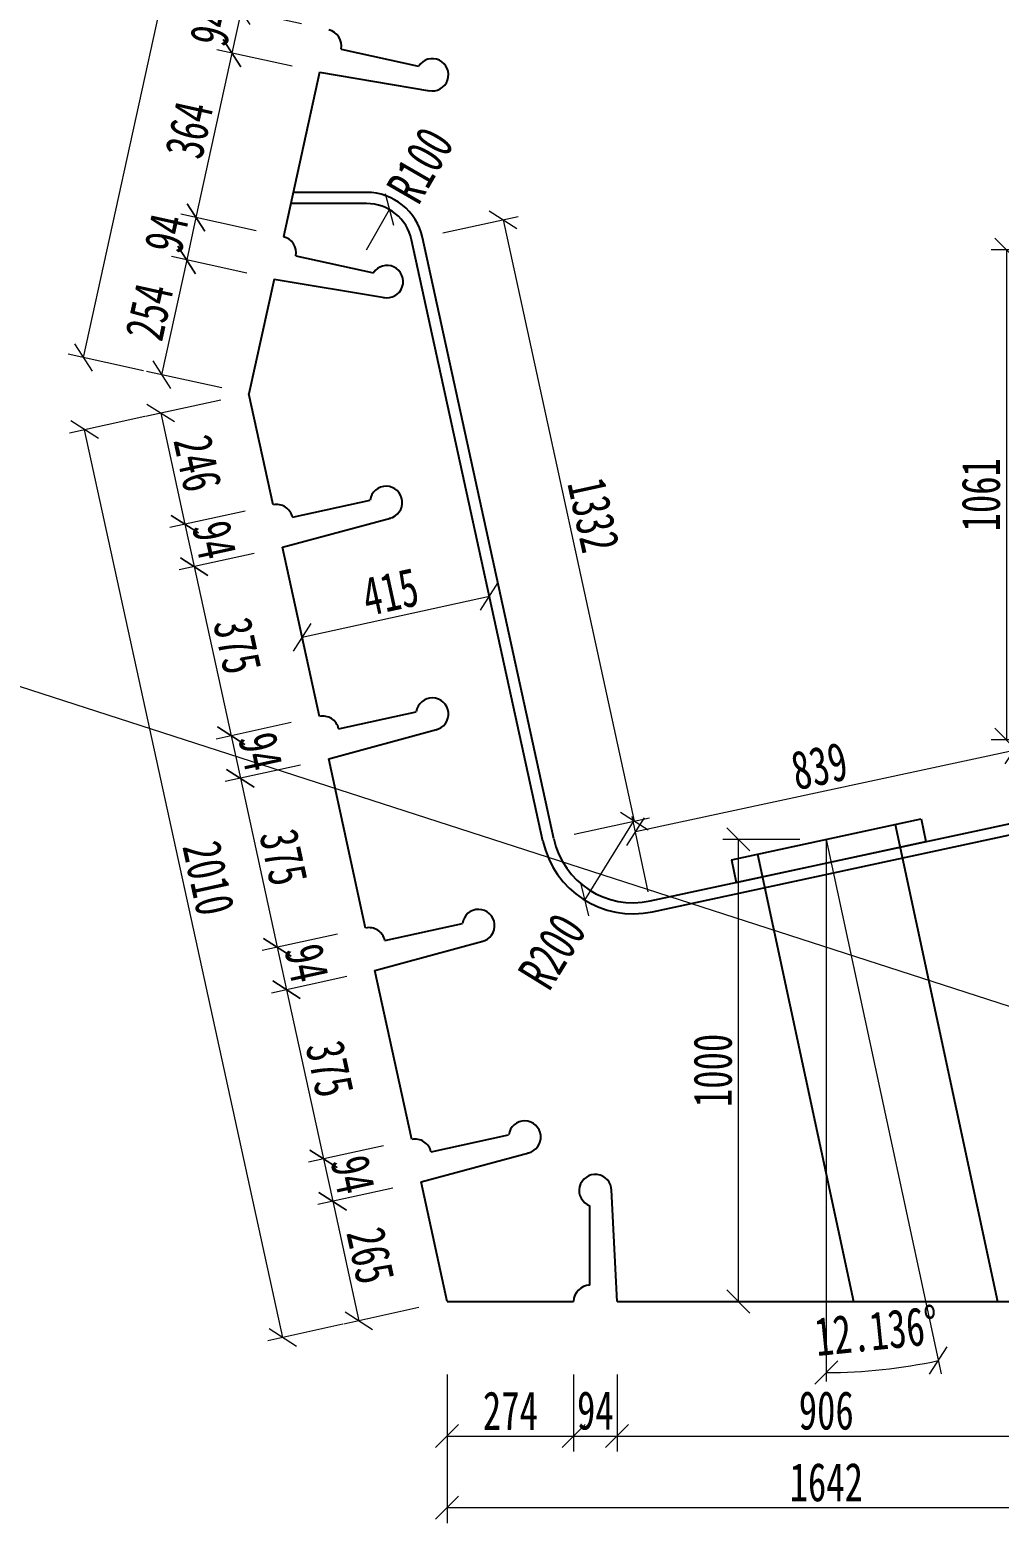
# Model space of a CAD drawing. Header units: millimetres. Extents: x -411717 to -116098, y 0 to 693159.
# Drawn here: x -174197 to -172099, y 378440 to 381672 of the extents above; entities that cross this region are included whole.
import ezdxf

# ---------------------------------------------------------------- set-up
doc = ezdxf.new("R2010")
doc.units = ezdxf.units.MM
doc.header["$LTSCALE"] = 2
doc.header["$PDMODE"] = 3
doc.header["$PDSIZE"] = -10
doc.layers.get('Defpoints').update_dxf_attribs({"color": 8, "lineweight": 9})
doc.layers.add('标注', color=4, linetype='Continuous', lineweight=13)
doc.layers.add('钢板粗线', color=1, linetype='Continuous', lineweight=25)
doc.styles.add('111', font='仿宋_GB2312.ttf', dxfattribs={"width": 0.7})
doc.dimstyles.new('200', dxfattribs={"dimscale": 0, "dimtxt": 2.5, "dimasz": 1.5, "dimexe": 1, "dimexo": 1, "dimgap": 0.4, "dimtad": 1, "dimdec": 0, "dimdsep": 46, "dimtxsty": '111', "dimblk": 'OBLIQUE', "dimcen": 0, "dimclrd": 256, "dimclre": 256, "dimclrt": 256, "dimadec": 1, "dimazin": 2, "dimtfac": 1, "dimtdec": 0, "dimtmove": 2, "dimatfit": 3, "dimfxl": 4, "dimfxlon": 1, "dimtolj": 1, "dimlwd": -1, "dimlwe": -1, "dimarcsym": 0})

# ---------------------------------------------------------------- blocks, each defined once
blk = doc.blocks.new('_Oblique')
at = {"color": 0, "linetype": 'ByBlock', "lineweight": -2}
blk.add_line((-0.5, -0.5), (0.5, 0.5), dxfattribs=at)
blk = doc.blocks.new('*D391')
at = {"layer": 'Defpoints', "color": 0, "transparency": 16777216}
for p in [(-173550.3, 381671.8), (-173759.8, 381621.5), (-173570.4, 381580)]:
    blk.add_point(p, dxfattribs=at)
at = {"layer": '标注', "transparency": 16777216}
for p, q in [((-173609.4, 381684.8), (-173772.2, 381720.5)), ((-173739.7, 381713.3), (-173759.8, 381621.5)), ((-173629.5, 381593), (-173792.3, 381628.6))]:
    blk.add_line(p, q, dxfattribs=at)
at = {"layer": '标注', "transparency": 16777216, "xscale": 49.99999999999993, "yscale": 49.99999999999993, "zscale": 49.99999999999993}
for p, rotation in [((-173739.7, 381713.3), 77.64371283439434), ((-173759.8, 381621.5), 257.6437128343943)]:
    blk.add_blockref('_Oblique', p, dxfattribs=dict(at, rotation=rotation))
at = {"layer": '标注', "transparency": 16777216, "insert": (-173803.5, 381679.2), "char_height": 83.33, "attachment_point": 5, "rotation": 77.6437, "style": '111'}
blk.add_mtext('\\A1;94', dxfattribs=at)
blk = doc.blocks.new('*D392')
at = {"layer": 'Defpoints', "color": 0, "transparency": 16777216}
for p in [(-173570.4, 381580), (-173837.7, 381265.8), (-173648.4, 381224.3)]:
    blk.add_point(p, dxfattribs=at)
at = {"layer": '标注', "transparency": 16777216}
for p, q in [((-173629.5, 381593), (-173792.3, 381628.6)), ((-173759.8, 381621.5), (-173837.7, 381265.8)), ((-173707.5, 381237.3), (-173870.3, 381272.9))]:
    blk.add_line(p, q, dxfattribs=at)
at = {"layer": '标注', "transparency": 16777216, "xscale": 49.99999999999993, "yscale": 49.99999999999993, "zscale": 49.99999999999993}
for p, rotation in [((-173759.8, 381621.5), 77.64371283485445), ((-173837.7, 381265.8), 257.6437128348545)]:
    blk.add_blockref('_Oblique', p, dxfattribs=dict(at, rotation=rotation))
at = {"layer": '标注', "transparency": 16777216, "insert": (-173852.5, 381455.4), "char_height": 83.33, "attachment_point": 5, "rotation": 77.6437, "style": '111'}
blk.add_mtext('\\A1;364', dxfattribs=at)
blk = doc.blocks.new('*D393')
at = {"layer": 'Defpoints', "color": 0, "transparency": 16777216}
for p in [(-173648.4, 381224.3), (-173857.8, 381174), (-173668.5, 381132.5)]:
    blk.add_point(p, dxfattribs=at)
at = {"layer": '标注', "transparency": 16777216}
for p, q in [((-173707.5, 381237.3), (-173870.3, 381272.9)), ((-173837.7, 381265.8), (-173857.8, 381174)), ((-173727.6, 381145.5), (-173890.4, 381181.1))]:
    blk.add_line(p, q, dxfattribs=at)
at = {"layer": '标注', "transparency": 16777216, "xscale": 49.99999999999993, "yscale": 49.99999999999993, "zscale": 49.99999999999993}
for p, rotation in [((-173837.7, 381265.8), 77.64371283407691), ((-173857.8, 381174), 257.643712834077)]:
    blk.add_blockref('_Oblique', p, dxfattribs=dict(at, rotation=rotation))
at = {"layer": '标注', "transparency": 16777216, "insert": (-173901.5, 381231.7), "char_height": 83.33, "attachment_point": 5, "rotation": 77.6437, "style": '111'}
blk.add_mtext('\\A1;94', dxfattribs=at)
blk = doc.blocks.new('*D394')
at = {"layer": 'Defpoints', "color": 0, "transparency": 16777216}
for p in [(-173668.5, 381132.5), (-173912.2, 380925.6), (-173722.9, 380884.1)]:
    blk.add_point(p, dxfattribs=at)
at = {"layer": '标注', "transparency": 16777216}
for p, q in [((-173857.8, 381174), (-173912.2, 380925.6)), ((-173727.6, 381145.5), (-173890.4, 381181.1)), ((-173782, 380897.1), (-173944.8, 380932.8))]:
    blk.add_line(p, q, dxfattribs=at)
at = {"layer": '标注', "transparency": 16777216, "xscale": 49.99999999999993, "yscale": 49.99999999999993, "zscale": 49.99999999999993}
for p, rotation in [((-173857.8, 381174), 77.64371283472391), ((-173912.2, 380925.6), 257.6437128347239)]:
    blk.add_blockref('_Oblique', p, dxfattribs=dict(at, rotation=rotation))
at = {"layer": '标注', "transparency": 16777216, "insert": (-173938.7, 381061.6), "char_height": 83.33, "attachment_point": 5, "rotation": 77.6437, "style": '111'}
blk.add_mtext('\\A1;254', dxfattribs=at)
blk = doc.blocks.new('*D395')
at = {"layer": 'Defpoints', "color": 0, "transparency": 16777216}
for p in [(-173297.5, 382826), (-174081.8, 380962.8), (-173722.9, 380884.1)]:
    blk.add_point(p, dxfattribs=at)
at = {"layer": '标注', "transparency": 16777216}
for p, q in [((-173656.4, 382904.6), (-174081.8, 380962.8)), ((-173526.2, 382876.1), (-173689, 382911.8)), ((-173951.6, 380934.2), (-174114.4, 380969.9))]:
    blk.add_line(p, q, dxfattribs=at)
at = {"layer": '标注', "transparency": 16777216, "xscale": 49.99999999999993, "yscale": 49.99999999999993, "zscale": 49.99999999999993}
for p, rotation in [((-173656.4, 382904.6), 77.64371283462336), ((-174081.8, 380962.8), 257.6437128346234)]:
    blk.add_blockref('_Oblique', p, dxfattribs=dict(at, rotation=rotation))
at = {"layer": '标注', "transparency": 16777216, "insert": (-173922.8, 381945.5), "char_height": 83.33, "attachment_point": 5, "rotation": 77.6437, "style": '111'}
blk.add_mtext('\\A1;1988', dxfattribs=at)
blk = doc.blocks.new('*D396')
at = {"layer": 'Defpoints', "color": 0, "transparency": 16777216}
for p in [(-173722.9, 380884.1), (-173670.4, 380643.9), (-173861.6, 380602.2)]:
    blk.add_point(p, dxfattribs=at)
at = {"layer": '标注', "transparency": 16777216}
for p, q in [((-173783.8, 380870.8), (-173946.6, 380835.3)), ((-173914.1, 380842.4), (-173861.6, 380602.2)), ((-173731.3, 380630.6), (-173894.2, 380595.1))]:
    blk.add_line(p, q, dxfattribs=at)
at = {"layer": '标注', "transparency": 16777216, "xscale": 49.99999999999993, "yscale": 49.99999999999993, "zscale": 49.99999999999993}
for p, rotation in [((-173914.1, 380842.4), 102.321666951845), ((-173861.6, 380602.2), 282.321666951845)]:
    blk.add_blockref('_Oblique', p, dxfattribs=dict(at, rotation=rotation))
at = {"layer": '标注', "transparency": 16777216, "insert": (-173834.1, 380734), "char_height": 83.33, "attachment_point": 5, "rotation": 282.3217, "style": '111'}
blk.add_mtext('\\A1;246', dxfattribs=at)
blk = doc.blocks.new('*D397')
at = {"layer": 'Defpoints', "color": 0, "transparency": 16777216}
for p in [(-173670.4, 380643.9), (-173650.3, 380552.1), (-173841.5, 380510.3)]:
    blk.add_point(p, dxfattribs=at)
at = {"layer": '标注', "transparency": 16777216}
for p, q in [((-173731.3, 380630.6), (-173894.2, 380595.1)), ((-173861.6, 380602.2), (-173841.5, 380510.3)), ((-173711.3, 380538.8), (-173874.1, 380503.2))]:
    blk.add_line(p, q, dxfattribs=at)
at = {"layer": '标注', "transparency": 16777216, "xscale": 49.99999999999993, "yscale": 49.99999999999993, "zscale": 49.99999999999993}
for p, rotation in [((-173861.6, 380602.2), 102.3216669518121), ((-173841.5, 380510.3), 282.3216669518121)]:
    blk.add_blockref('_Oblique', p, dxfattribs=dict(at, rotation=rotation))
at = {"layer": '标注', "transparency": 16777216, "insert": (-173797.8, 380568), "char_height": 83.33, "attachment_point": 5, "rotation": 282.3217, "style": '111'}
blk.add_mtext('\\A1;94', dxfattribs=at)
blk = doc.blocks.new('*D398')
at = {"layer": 'Defpoints', "color": 0, "transparency": 16777216}
for p in [(-173650.3, 380552.1), (-173570.4, 380186.1), (-173761.6, 380144.4)]:
    blk.add_point(p, dxfattribs=at)
at = {"layer": '标注', "transparency": 16777216}
for p, q in [((-173711.3, 380538.8), (-173874.1, 380503.2)), ((-173841.5, 380510.3), (-173761.6, 380144.4)), ((-173631.3, 380172.8), (-173794.2, 380137.3))]:
    blk.add_line(p, q, dxfattribs=at)
at = {"layer": '标注', "transparency": 16777216, "xscale": 49.99999999999993, "yscale": 49.99999999999993, "zscale": 49.99999999999993}
for p, rotation in [((-173841.5, 380510.3), 102.3216669516066), ((-173761.6, 380144.4), 282.3216669516066)]:
    blk.add_blockref('_Oblique', p, dxfattribs=dict(at, rotation=rotation))
at = {"layer": '标注', "transparency": 16777216, "insert": (-173747.8, 380339.1), "char_height": 83.33, "attachment_point": 5, "rotation": 282.3217, "style": '111'}
blk.add_mtext('\\A1;375', dxfattribs=at)
blk = doc.blocks.new('*D399')
at = {"layer": 'Defpoints', "color": 0, "transparency": 16777216}
for p in [(-173570.4, 380186.1), (-173550.3, 380094.3), (-173741.6, 380052.5)]:
    blk.add_point(p, dxfattribs=at)
at = {"layer": '标注', "transparency": 16777216}
for p, q in [((-173631.3, 380172.8), (-173794.2, 380137.3)), ((-173761.6, 380144.4), (-173741.6, 380052.5)), ((-173611.3, 380081), (-173774.1, 380045.4))]:
    blk.add_line(p, q, dxfattribs=at)
at = {"layer": '标注', "transparency": 16777216, "xscale": 49.99999999999993, "yscale": 49.99999999999993, "zscale": 49.99999999999993}
for p, rotation in [((-173761.6, 380144.4), 102.3216669519334), ((-173741.6, 380052.5), 282.3216669519334)]:
    blk.add_blockref('_Oblique', p, dxfattribs=dict(at, rotation=rotation))
at = {"layer": '标注', "transparency": 16777216, "insert": (-173697.8, 380110.2), "char_height": 83.33, "attachment_point": 5, "rotation": 282.3217, "style": '111'}
blk.add_mtext('\\A1;94', dxfattribs=at)
blk = doc.blocks.new('*D400')
at = {"layer": 'Defpoints', "color": 0, "transparency": 16777216}
for p in [(-173550.3, 380094.3), (-173470.4, 379728.3), (-173661.6, 379686.6)]:
    blk.add_point(p, dxfattribs=at)
at = {"layer": '标注', "transparency": 16777216}
for p, q in [((-173611.3, 380081), (-173774.1, 380045.4)), ((-173741.6, 380052.5), (-173661.6, 379686.6)), ((-173531.3, 379715), (-173694.2, 379679.5))]:
    blk.add_line(p, q, dxfattribs=at)
at = {"layer": '标注', "transparency": 16777216, "xscale": 49.99999999999993, "yscale": 49.99999999999993, "zscale": 49.99999999999993}
for p, rotation in [((-173741.6, 380052.5), 102.3216669519553), ((-173661.6, 379686.6), 282.3216669519553)]:
    blk.add_blockref('_Oblique', p, dxfattribs=dict(at, rotation=rotation))
at = {"layer": '标注', "transparency": 16777216, "insert": (-173647.8, 379881.3), "char_height": 83.33, "attachment_point": 5, "rotation": 282.3217, "style": '111'}
blk.add_mtext('\\A1;375', dxfattribs=at)
blk = doc.blocks.new('*D401')
at = {"layer": 'Defpoints', "color": 0, "transparency": 16777216}
for p in [(-173470.4, 379728.3), (-173450.4, 379636.5), (-173641.6, 379594.7)]:
    blk.add_point(p, dxfattribs=at)
at = {"layer": '标注', "transparency": 16777216}
for p, q in [((-173531.3, 379715), (-173694.2, 379679.5)), ((-173661.6, 379686.6), (-173641.6, 379594.7)), ((-173511.3, 379623.2), (-173674.1, 379587.6))]:
    blk.add_line(p, q, dxfattribs=at)
at = {"layer": '标注', "transparency": 16777216, "xscale": 49.99999999999993, "yscale": 49.99999999999993, "zscale": 49.99999999999993}
for p, rotation in [((-173661.6, 379686.6), 102.321666951824), ((-173641.6, 379594.7), 282.3216669518241)]:
    blk.add_blockref('_Oblique', p, dxfattribs=dict(at, rotation=rotation))
at = {"layer": '标注', "transparency": 16777216, "insert": (-173597.8, 379652.4), "char_height": 83.33, "attachment_point": 5, "rotation": 282.3217, "style": '111'}
blk.add_mtext('\\A1;94', dxfattribs=at)
blk = doc.blocks.new('*D402')
at = {"layer": 'Defpoints', "color": 0, "transparency": 16777216}
for p in [(-173450.4, 379636.5), (-173370.4, 379270.5), (-173561.6, 379228.8)]:
    blk.add_point(p, dxfattribs=at)
at = {"layer": '标注', "transparency": 16777216}
for p, q in [((-173511.3, 379623.2), (-173674.1, 379587.6)), ((-173641.6, 379594.7), (-173561.6, 379228.8)), ((-173431.4, 379257.2), (-173594.2, 379221.7))]:
    blk.add_line(p, q, dxfattribs=at)
at = {"layer": '标注', "transparency": 16777216, "xscale": 49.99999999999993, "yscale": 49.99999999999993, "zscale": 49.99999999999993}
for p, rotation in [((-173641.6, 379594.7), 102.3216669512774), ((-173561.6, 379228.8), 282.3216669512774)]:
    blk.add_blockref('_Oblique', p, dxfattribs=dict(at, rotation=rotation))
at = {"layer": '标注', "transparency": 16777216, "insert": (-173547.8, 379423.5), "char_height": 83.33, "attachment_point": 5, "rotation": 282.3217, "style": '111'}
blk.add_mtext('\\A1;375', dxfattribs=at)
blk = doc.blocks.new('*D403')
at = {"layer": 'Defpoints', "color": 0, "transparency": 16777216}
for p in [(-173370.4, 379270.5), (-173350.4, 379178.7), (-173541.6, 379136.9)]:
    blk.add_point(p, dxfattribs=at)
at = {"layer": '标注', "transparency": 16777216}
for p, q in [((-173431.4, 379257.2), (-173594.2, 379221.7)), ((-173561.6, 379228.8), (-173541.6, 379136.9)), ((-173411.3, 379165.4), (-173574.1, 379129.8))]:
    blk.add_line(p, q, dxfattribs=at)
at = {"layer": '标注', "transparency": 16777216, "xscale": 49.99999999999993, "yscale": 49.99999999999993, "zscale": 49.99999999999993}
for p, rotation in [((-173561.6, 379228.8), 102.3216669518294), ((-173541.6, 379136.9), 282.3216669518295)]:
    blk.add_blockref('_Oblique', p, dxfattribs=dict(at, rotation=rotation))
at = {"layer": '标注', "transparency": 16777216, "insert": (-173497.9, 379194.6), "char_height": 83.33, "attachment_point": 5, "rotation": 282.3217, "style": '111'}
blk.add_mtext('\\A1;94', dxfattribs=at)
blk = doc.blocks.new('*D404')
at = {"layer": 'Defpoints', "color": 0, "transparency": 16777216}
for p in [(-173350.4, 379178.7), (-173293.9, 378920.1), (-173485.1, 378878.3)]:
    blk.add_point(p, dxfattribs=at)
at = {"layer": '标注', "transparency": 16777216}
for p, q in [((-173411.3, 379165.4), (-173574.1, 379129.8)), ((-173541.6, 379136.9), (-173485.1, 378878.3)), ((-173354.8, 378906.8), (-173517.6, 378871.2))]:
    blk.add_line(p, q, dxfattribs=at)
at = {"layer": '标注', "transparency": 16777216, "xscale": 49.99999999999993, "yscale": 49.99999999999993, "zscale": 49.99999999999993}
for p, rotation in [((-173541.6, 379136.9), 102.3216669518222), ((-173485.1, 378878.3), 282.3216669518222)]:
    blk.add_blockref('_Oblique', p, dxfattribs=dict(at, rotation=rotation))
at = {"layer": '标注', "transparency": 16777216, "insert": (-173459.6, 379019.4), "char_height": 83.33, "attachment_point": 5, "rotation": 282.3217, "style": '111'}
blk.add_mtext('\\A1;265', dxfattribs=at)
blk = doc.blocks.new('*D405')
at = {"layer": 'Defpoints', "color": 0, "transparency": 16777216}
for p in [(-173722.9, 380884.1), (-174078.7, 380806.4), (-173293.9, 378920.1)]:
    blk.add_point(p, dxfattribs=at)
at = {"layer": '标注', "transparency": 16777216}
for p, q in [((-173948.4, 380834.9), (-174111.2, 380799.3)), ((-173649.6, 378842.4), (-174078.7, 380806.4)), ((-173519.4, 378870.8), (-173682.2, 378835.3))]:
    blk.add_line(p, q, dxfattribs=at)
at = {"layer": '标注', "transparency": 16777216, "xscale": 49.99999999999993, "yscale": 49.99999999999993, "zscale": 49.99999999999993}
for p, rotation in [((-174078.7, 380806.4), 102.3216669518202), ((-173649.6, 378842.4), 282.3216669518202)]:
    blk.add_blockref('_Oblique', p, dxfattribs=dict(at, rotation=rotation))
at = {"layer": '标注', "transparency": 16777216, "insert": (-173810.4, 379836.1), "char_height": 83.33, "attachment_point": 5, "rotation": 282.3217, "style": '111'}
blk.add_mtext('\\A1;2010', dxfattribs=at)
blk = doc.blocks.new('*D406')
at = {"layer": 'Defpoints', "color": 0, "transparency": 16777216}
for p in [(-173293.9, 378920.1), (-173019.9, 378920.1), (-173019.9, 378629)]:
    blk.add_point(p, dxfattribs=at)
at = {"layer": '标注', "transparency": 16777216}
for p, q in [((-173293.9, 378762.3), (-173293.9, 378595.7)), ((-173019.9, 378762.3), (-173019.9, 378595.7)), ((-173293.9, 378629), (-173019.9, 378629))]:
    blk.add_line(p, q, dxfattribs=at)
at = {"layer": '标注', "transparency": 16777216, "xscale": 49.99999999999993, "yscale": 49.99999999999993, "zscale": 49.99999999999993, "rotation": 180}
blk.add_blockref('_Oblique', (-173293.9, 378629), dxfattribs=at)
at = {"layer": '标注', "transparency": 16777216, "xscale": 49.99999999999993, "yscale": 49.99999999999993, "zscale": 49.99999999999993}
blk.add_blockref('_Oblique', (-173019.9, 378629), dxfattribs=at)
at = {"layer": '标注', "transparency": 16777216, "insert": (-173156.9, 378684), "char_height": 83.33, "attachment_point": 5, "style": '111'}
blk.add_mtext('\\A1;274', dxfattribs=at)
blk = doc.blocks.new('*D407')
at = {"layer": 'Defpoints', "color": 0, "transparency": 16777216}
for p in [(-173019.9, 378920.1), (-172925.9, 378920.1), (-172925.9, 378629)]:
    blk.add_point(p, dxfattribs=at)
at = {"layer": '标注', "transparency": 16777216}
for p, q in [((-173019.9, 378762.3), (-173019.9, 378595.7)), ((-172925.9, 378762.3), (-172925.9, 378595.7)), ((-173019.9, 378629), (-172925.9, 378629))]:
    blk.add_line(p, q, dxfattribs=at)
at = {"layer": '标注', "transparency": 16777216, "xscale": 49.99999999999993, "yscale": 49.99999999999993, "zscale": 49.99999999999993, "rotation": 180}
blk.add_blockref('_Oblique', (-173019.9, 378629), dxfattribs=at)
at = {"layer": '标注', "transparency": 16777216, "xscale": 49.99999999999993, "yscale": 49.99999999999993, "zscale": 49.99999999999993}
blk.add_blockref('_Oblique', (-172925.9, 378629), dxfattribs=at)
at = {"layer": '标注', "transparency": 16777216, "insert": (-172972.9, 378684), "char_height": 83.33, "attachment_point": 5, "style": '111'}
blk.add_mtext('\\A1;94', dxfattribs=at)
blk = doc.blocks.new('*D408')
at = {"layer": 'Defpoints', "color": 0, "transparency": 16777216}
for p in [(-172925.9, 378920.1), (-172019.9, 378920.1), (-172019.9, 378629)]:
    blk.add_point(p, dxfattribs=at)
at = {"layer": '标注', "transparency": 16777216}
for p, q in [((-172925.9, 378762.3), (-172925.9, 378595.7)), ((-172019.9, 378762.3), (-172019.9, 378595.7)), ((-172925.9, 378629), (-172019.9, 378629))]:
    blk.add_line(p, q, dxfattribs=at)
at = {"layer": '标注', "transparency": 16777216, "xscale": 49.99999999999993, "yscale": 49.99999999999993, "zscale": 49.99999999999993, "rotation": 180}
blk.add_blockref('_Oblique', (-172925.9, 378629), dxfattribs=at)
at = {"layer": '标注', "transparency": 16777216, "xscale": 49.99999999999993, "yscale": 49.99999999999993, "zscale": 49.99999999999993}
blk.add_blockref('_Oblique', (-172019.9, 378629), dxfattribs=at)
at = {"layer": '标注', "transparency": 16777216, "insert": (-172472.9, 378684), "char_height": 83.33, "attachment_point": 5, "style": '111'}
blk.add_mtext('\\A1;906', dxfattribs=at)
blk = doc.blocks.new('*D411')
at = {"layer": 'Defpoints', "color": 0, "transparency": 16777216}
for p in [(-173293.9, 378920.1), (-171651.9, 378920.1), (-173293.9, 378473.8)]:
    blk.add_point(p, dxfattribs=at)
at = {"layer": '标注', "transparency": 16777216}
for p, q in [((-173293.9, 378607.2), (-173293.9, 378440.5)), ((-171651.9, 378607.2), (-171651.9, 378440.5)), ((-171651.9, 378473.8), (-173293.9, 378473.8))]:
    blk.add_line(p, q, dxfattribs=at)
at = {"layer": '标注', "transparency": 16777216, "xscale": 49.99999999999993, "yscale": 49.99999999999993, "zscale": 49.99999999999993}
for p, rotation in [((-173293.9, 378473.8), 179.999999999998), ((-171651.9, 378473.8), 359.999999999998)]:
    blk.add_blockref('_Oblique', p, dxfattribs=dict(at, rotation=rotation))
at = {"layer": '标注', "transparency": 16777216, "insert": (-172472.9, 378528.8), "char_height": 83.33, "attachment_point": 5, "style": '111'}
blk.add_mtext('\\A1;1642', dxfattribs=at)
blk = doc.blocks.new('*D420')
at = {"layer": 'Defpoints', "color": 0, "transparency": 16777216}
for p in [(-171222.9, 383303.2), (-173722.9, 380884.1), (-171222.9, 380884.1)]:
    blk.add_point(p, dxfattribs=at)
at = {"layer": '标注', "transparency": 16777216}
for p, q in [((-173722.9, 383169.9), (-173722.9, 383336.5)), ((-171222.9, 383169.9), (-171222.9, 383336.5)), ((-173722.9, 383303.2), (-171222.9, 383303.2))]:
    blk.add_line(p, q, dxfattribs=at)
at = {"layer": '标注', "transparency": 16777216, "xscale": 49.99999999999993, "yscale": 49.99999999999993, "zscale": 49.99999999999993, "rotation": 180}
blk.add_blockref('_Oblique', (-173722.9, 383303.2), dxfattribs=at)
at = {"layer": '标注', "transparency": 16777216, "xscale": 49.99999999999993, "yscale": 49.99999999999993, "zscale": 49.99999999999993}
blk.add_blockref('_Oblique', (-171222.9, 383303.2), dxfattribs=at)
at = {"layer": '标注', "transparency": 16777216, "insert": (-172472.9, 383358.2), "char_height": 83.33, "attachment_point": 5, "style": '111'}
blk.add_mtext('\\A1;2500', dxfattribs=at)
blk = doc.blocks.new('*D421')
at = {"layer": 'Defpoints', "color": 0, "transparency": 16777216}
for p in [(-173297.5, 383002.9), (-173297.5, 382826), (-173722.9, 380884.1)]:
    blk.add_point(p, dxfattribs=at)
at = {"layer": '标注', "transparency": 16777216}
for p, q in [((-173722.9, 382869.5), (-173722.9, 383036.2)), ((-173297.5, 382869.5), (-173297.5, 383036.2)), ((-173722.9, 383002.9), (-173297.5, 383002.9))]:
    blk.add_line(p, q, dxfattribs=at)
at = {"layer": '标注', "transparency": 16777216, "xscale": 49.99999999999993, "yscale": 49.99999999999993, "zscale": 49.99999999999993, "rotation": 180}
blk.add_blockref('_Oblique', (-173722.9, 383002.9), dxfattribs=at)
at = {"layer": '标注', "transparency": 16777216, "xscale": 49.99999999999993, "yscale": 49.99999999999993, "zscale": 49.99999999999993}
blk.add_blockref('_Oblique', (-173297.5, 383002.9), dxfattribs=at)
at = {"layer": '标注', "transparency": 16777216, "insert": (-173510.2, 383057.9), "char_height": 83.33, "attachment_point": 5, "style": '111'}
blk.add_mtext('\\A1;425', dxfattribs=at)
blk = doc.blocks.new('*D422')
at = {"layer": 'Defpoints', "color": 0, "transparency": 16777216}
for p in [(-173297.5, 383153.4), (-173297.5, 382976.5), (-173722.9, 381034.6)]:
    blk.add_point(p, dxfattribs=at)
at = {"layer": '标注', "transparency": 16777216}
for p, q in [((-173722.9, 383020), (-173722.9, 383186.7)), ((-173297.5, 383020), (-173297.5, 383186.7)), ((-173722.9, 383153.4), (-173297.5, 383153.4))]:
    blk.add_line(p, q, dxfattribs=at)
at = {"layer": '标注', "transparency": 16777216, "xscale": 49.99999999999993, "yscale": 49.99999999999993, "zscale": 49.99999999999993, "rotation": 180}
blk.add_blockref('_Oblique', (-173722.9, 383153.4), dxfattribs=at)
at = {"layer": '标注', "transparency": 16777216, "xscale": 49.99999999999993, "yscale": 49.99999999999993, "zscale": 49.99999999999993}
blk.add_blockref('_Oblique', (-173297.5, 383153.4), dxfattribs=at)
at = {"layer": '标注', "transparency": 16777216, "insert": (-173510.2, 383208.4), "char_height": 83.33, "attachment_point": 5, "style": '111'}
blk.add_mtext('\\A1;425', dxfattribs=at)
blk = doc.blocks.new('*D426')
at = {"layer": 'Defpoints', "color": 0, "transparency": 16777216}
for p in [(-173202.2, 380446.1), (-173193.5, 380406.2), (-173599.1, 380317.6)]:
    blk.add_point(p, dxfattribs=at)
at = {"layer": '标注', "transparency": 16777216}
for p, q in [((-173200.6, 380438.8), (-173209.3, 380478.6)), ((-173607.8, 380357.5), (-173202.2, 380446.1)), ((-173606.2, 380350.2), (-173614.9, 380390))]:
    blk.add_line(p, q, dxfattribs=at)
at = {"layer": '标注', "transparency": 16777216, "xscale": 49.99999999999993, "yscale": 49.99999999999993, "zscale": 49.99999999999993}
for p, rotation in [((-173202.2, 380446.1), 12.32166695183438), ((-173607.8, 380357.5), 192.3216669518344)]:
    blk.add_blockref('_Oblique', p, dxfattribs=dict(at, rotation=rotation))
at = {"layer": '标注', "transparency": 16777216, "insert": (-173416.7, 380455.5), "char_height": 83.33, "attachment_point": 5, "rotation": 12.3217, "style": '111'}
blk.add_mtext('\\A1;415', dxfattribs=at)
blk = doc.blocks.new('*D427')
at = {"layer": 'Defpoints', "color": 0, "transparency": 16777216}
for p in [(-173418.4, 381282.8), (-173468.4, 381196.1)]:
    blk.add_point(p, dxfattribs=at)
at = {"layer": '标注', "transparency": 16777216}
blk.add_line((-173468.4, 381196.1), (-173418.4, 381282.8), dxfattribs=at)
at = {"layer": '标注', "transparency": 16777216, "xscale": 49.99999999999993, "yscale": 49.99999999999993, "zscale": 49.99999999999993, "rotation": 60.0075980102861}
blk.add_blockref('_Oblique', (-173418.4, 381282.8), dxfattribs=at)
at = {"layer": '标注', "transparency": 16777216, "insert": (-173351.9, 381379.1), "char_height": 83.33, "attachment_point": 5, "rotation": 60.0076, "style": '111'}
blk.add_mtext('\\A1;R100', dxfattribs=at)
blk = doc.blocks.new('*D429')
at = {"layer": 'Defpoints', "color": 0, "transparency": 16777216}
for p in [(-172891.1, 379959), (-172996.1, 379788.9)]:
    blk.add_point(p, dxfattribs=at)
at = {"layer": '标注', "transparency": 16777216}
blk.add_line((-172891.1, 379959), (-172996.1, 379788.9), dxfattribs=at)
at = {"layer": '标注', "transparency": 16777216, "xscale": 49.99999999999993, "yscale": 49.99999999999993, "zscale": 49.99999999999993, "rotation": 238.3108013231931}
blk.add_blockref('_Oblique', (-172996.1, 379788.9), dxfattribs=at)
at = {"layer": '标注', "transparency": 16777216, "insert": (-173066.2, 379677.9), "char_height": 83.33, "attachment_point": 5, "rotation": 58.3108, "style": '111'}
blk.add_mtext('\\A1;R200', dxfattribs=at)
blk = doc.blocks.new('*D432')
at = {"layer": 'Defpoints', "color": 0, "transparency": 16777216}
for p in [(-173370.7, 381217.5), (-172888.5, 379959.6), (-173086.5, 379916.4)]:
    blk.add_point(p, dxfattribs=at)
at = {"layer": '标注', "transparency": 16777216}
for p, q in [((-173303, 381232.3), (-173140.1, 381267.8)), ((-173172.7, 381260.7), (-172888.5, 379959.6)), ((-173018.8, 379931.1), (-172855.9, 379966.7))]:
    blk.add_line(p, q, dxfattribs=at)
at = {"layer": '标注', "transparency": 16777216, "xscale": 49.99999999999993, "yscale": 49.99999999999993, "zscale": 49.99999999999993}
for p, rotation in [((-173172.7, 381260.7), 102.3216669518343), ((-172888.5, 379959.6), 282.3216669518343)]:
    blk.add_blockref('_Oblique', p, dxfattribs=dict(at, rotation=rotation))
at = {"layer": '标注', "transparency": 16777216, "insert": (-172976.9, 380621.9), "char_height": 83.33, "attachment_point": 5, "rotation": 282.3217, "style": '111'}
blk.add_mtext('\\A1;1332', dxfattribs=at)
blk = doc.blocks.new('*D433')
at = {"layer": 'Defpoints', "color": 0, "transparency": 16777216}
for p in [(-171870.7, 381196.1), (-172082.8, 380135.4), (-171870.7, 380135.4)]:
    blk.add_point(p, dxfattribs=at)
at = {"layer": '标注', "transparency": 16777216}
for p, q in [((-171949.5, 381196.1), (-172116.2, 381196.1)), ((-172082.8, 381196.1), (-172082.8, 380135.4)), ((-171949.5, 380135.4), (-172116.2, 380135.4))]:
    blk.add_line(p, q, dxfattribs=at)
at = {"layer": '标注', "transparency": 16777216, "xscale": 49.99999999999993, "yscale": 49.99999999999993, "zscale": 49.99999999999993}
for p, rotation in [((-172082.8, 381196.1), 90), ((-172082.8, 380135.4), 270)]:
    blk.add_blockref('_Oblique', p, dxfattribs=dict(at, rotation=rotation))
at = {"layer": '标注', "transparency": 16777216, "insert": (-172137.8, 380665.8), "char_height": 83.33, "attachment_point": 5, "rotation": 90, "style": '111'}
blk.add_mtext('\\A1;1061', dxfattribs=at)
blk = doc.blocks.new('*D434')
at = {"layer": 'Defpoints', "color": 0, "transparency": 16777216}
for p in [(-172066, 380113.2), (-172028.7, 379939.9), (-172849, 379763.5)]:
    blk.add_point(p, dxfattribs=at)
at = {"layer": '标注', "transparency": 16777216}
for p, q in [((-172037.9, 379982.9), (-172073, 380145.8)), ((-172886.3, 379936.8), (-172066, 380113.2)), ((-172858.2, 379806.5), (-172893.3, 379969.4))]:
    blk.add_line(p, q, dxfattribs=at)
at = {"layer": '标注', "transparency": 16777216, "xscale": 49.99999999999993, "yscale": 49.99999999999993, "zscale": 49.99999999999993}
for p, rotation in [((-172066, 380113.2), 12.13599999990469), ((-172886.3, 379936.8), 192.1359999999047)]:
    blk.add_blockref('_Oblique', p, dxfattribs=dict(at, rotation=rotation))
at = {"layer": '标注', "transparency": 16777216, "insert": (-172487.7, 380078.8), "char_height": 83.33, "attachment_point": 5, "rotation": 12.136, "style": '111'}
blk.add_mtext('\\A1;839', dxfattribs=at)
blk = doc.blocks.new('*D435')
at = {"layer": 'Defpoints', "color": 0, "transparency": 16777216}
for p in [(-172472.9, 380198.5), (-172472.9, 379920.1), (-172310.5, 378777.9), (-172207.5, 378686.1), (-172472.9, 378665.6)]:
    blk.add_point(p, dxfattribs=at)
at = {"layer": '标注', "transparency": 16777216}
blk.add_arc((-172472.9, 379920.1), 1153.7, 270, 282.136, dxfattribs=at)
at = {"layer": '标注', "transparency": 16777216, "xscale": 50, "yscale": 50, "zscale": 50}
for p, rotation in [((-172230.3, 378792.2), 12.13599999999965), ((-172472.9, 378766.4), 180.0000000000009)]:
    blk.add_blockref('_Oblique', p, dxfattribs=dict(at, rotation=rotation))
at = {"layer": '标注', "transparency": 16777216, "insert": (-172364.4, 378856.3), "char_height": 83.333, "attachment_point": 5, "rotation": 5.824, "style": '111'}
blk.add_mtext('\\A1;12.136°', dxfattribs=at)
blk = doc.blocks.new('*D436')
at = {"layer": 'Defpoints', "color": 0, "transparency": 16777216}
for p in [(-172472.9, 379920.1), (-172663.4, 378920.1), (-172413.8, 378920.1)]:
    blk.add_point(p, dxfattribs=at)
at = {"layer": '标注', "transparency": 16777216}
for p, q in [((-172530, 379920.1), (-172696.7, 379920.1)), ((-172663.4, 379920.1), (-172663.4, 378920.1)), ((-172530, 378920.1), (-172696.7, 378920.1))]:
    blk.add_line(p, q, dxfattribs=at)
at = {"layer": '标注', "transparency": 16777216, "xscale": 49.99999999999993, "yscale": 49.99999999999993, "zscale": 49.99999999999993}
for p, rotation in [((-172663.4, 379920.1), 90), ((-172663.4, 378920.1), 270)]:
    blk.add_blockref('_Oblique', p, dxfattribs=dict(at, rotation=rotation))
at = {"layer": '标注', "transparency": 16777216, "insert": (-172718.4, 379420.1), "char_height": 83.33, "attachment_point": 5, "rotation": 90, "style": '111'}
blk.add_mtext('\\A1;1000', dxfattribs=at)

msp = doc.modelspace()

# ---------------------------------------------------------------- linework, layer by layer
at = {"layer": '标注'}
for p, q in [((-187846.3, 384652.7), (-169850.7, 378840.3)), ((-172472.9, 379920.1), (-172224.3, 378763.9)), ((-172472.9, 379920.1), (-172472.9, 378747.3))]:
    msp.add_line(p, q, dxfattribs=at)
at = {"layer": '钢板粗线'}
for p, q in [((-173523.6, 381630.2), (-173355.5, 381593.3)), ((-173570.4, 381580), (-173648.4, 381224.3)), ((-173570.4, 381580), (-173331.7, 381540.1)), ((-173468.4, 381320.1), (-173627.4, 381320.1)), ((-173468.4, 381296.1), (-173632.6, 381296.1)), ((-173086.5, 379916.4), (-173370.7, 381217.5)), ((-173063, 379921.5), (-173347.2, 381222.6)), ((-173621.7, 381182.7), (-173453.5, 381145.8)), ((-173668.5, 381132.5), (-173722.9, 380884.1)), ((-173668.5, 381132.5), (-173429.8, 381092.5)), ((-173670.4, 380643.9), (-173722.9, 380884.1)), ((-173628.7, 380617.2), (-173460.6, 380653.9)), ((-173650.3, 380552.1), (-173416.7, 380615.5)), ((-173570.4, 380186.1), (-173650.3, 380552.1)), ((-173528.7, 380159.4), (-173360.6, 380196.1)), ((-173550.3, 380094.3), (-173316.7, 380157.7)), ((-173470.4, 379728.3), (-173550.3, 380094.3)), ((-172854.1, 379787), (-172033.7, 379963.4)), ((-172678.2, 379875.9), (-172267.6, 379964.2)), ((-172323.8, 379952.1), (-172101.9, 378920.1)), ((-172267.6, 379964.2), (-172257.1, 379915.4)), ((-172849, 379763.5), (-172028.7, 379939.9)), ((-172667.7, 379827.1), (-172257.1, 379915.4)), ((-172622, 379888), (-172413.8, 378920.1)), ((-172678.2, 379875.9), (-172667.7, 379827.1)), ((-173428.7, 379701.6), (-173260.6, 379738.3)), ((-173450.4, 379636.5), (-173216.7, 379699.8)), ((-173370.4, 379270.5), (-173450.4, 379636.5)), ((-173328.7, 379243.8), (-173160.6, 379280.5)), ((-173350.4, 379178.7), (-173116.7, 379242)), ((-173293.9, 378920.1), (-173350.4, 379178.7)), ((-172925.9, 378920.1), (-172937.9, 379161.8)), ((-172984.9, 378955.1), (-172984.9, 379127.2)), ((-173293.9, 378920.1), (-173019.9, 378920.1)), ((-173279.8, 378920.1), (-173019.9, 378920.1)), ((-172925.9, 378920.1), (-172019.9, 378920.1)), ((-172925.9, 378920.1), (-172019.9, 378920.1))]:
    msp.add_line(p, q, dxfattribs=at)
for centre, radius, start, end in [((-173557.8, 381637.7), 35, 347.6437, 77.6437), ((-173325.9, 381574.6), 35, 257.6437, 147.5927), ((-173468.4, 381196.1), 124, 12.3217, 90), ((-173468.4, 381196.1), 100, 12.3217, 90), ((-173655.8, 381190.1), 35, 347.6437, 77.6437), ((-173424, 381127.1), 35, 257.6437, 147.5927), ((-173425.9, 380649.2), 35, 282.3217, 172.2706), ((-173662.9, 380609.7), 35, 12.3217, 102.3217), ((-173325.9, 380191.4), 35, 282.3217, 172.2706), ((-173562.9, 380151.9), 35, 12.3217, 102.3217), ((-172891.1, 379959), 200, 192.3217, 282.136), ((-172891.1, 379959), 176, 192.3217, 282.136), ((-173225.9, 379733.6), 35, 282.3217, 172.2706), ((-173462.9, 379694.1), 35, 12.3217, 102.3217), ((-173125.9, 379275.8), 35, 282.3217, 172.2706), ((-173362.9, 379236.3), 35, 12.3217, 102.3217), ((-172972.9, 379160.1), 35, 0, 249.949), ((-172984.9, 378920.1), 35, 90, 180)]:
    msp.add_arc(centre, radius, start, end, dxfattribs=at)

# ---------------------------------------------------------------- dimensions: what is measured, and where the dimension line sits
at = {"layer": '标注'}
for base, p1, p2, picture, middle in [((-171222.9, 383303.2), (-173722.9, 380884.1), (-171222.9, 380884.1), '*D420', (-172472.9, 383358.2)), ((-173297.5, 383153.4), (-173722.9, 381034.6), (-173297.5, 382976.5), '*D422', (-173510.2, 383208.4)), ((-173297.5, 383002.9), (-173722.9, 380884.1), (-173297.5, 382826), '*D421', (-173510.2, 383057.9))]:
    dim = msp.add_linear_dim(base=base, p1=p1, p2=p2, dimstyle='200', override={"dimscale": 33.333333, "dimadec": 3, "dimarcsym": 1}, dxfattribs=at)
    dim.commit()
    dim.dimension.update_dxf_attribs({"geometry": picture, "text_midpoint": middle})
for p1, p2, distance, picture, middle in [((-173297.5, 382826), (-173722.9, 380884.1), -367.4, '*D395', (-173922.8, 381945.5)), ((-173550.3, 381671.8), (-173570.4, 381580), -193.8, '*D391', (-173803.5, 381679.2)), ((-173570.4, 381580), (-173648.4, 381224.3), -193.8, '*D392', (-173852.5, 381455.4)), ((-173648.4, 381224.3), (-173668.5, 381132.5), -193.8, '*D393', (-173901.5, 381231.7)), ((-173370.7, 381217.5), (-173086.5, 379916.4), 202.6, '*D432', (-172976.9, 380621.9)), ((-173668.5, 381132.5), (-173722.9, 380884.1), -193.8, '*D394', (-173938.7, 381061.6)), ((-171870.7, 381196.1), (-171870.7, 380135.4), -212.1, '*D433', (-172137.8, 380665.8)), ((-173293.9, 378920.1), (-173722.9, 380884.1), 364.2, '*D405', (-173810.4, 379836.1)), ((-173722.9, 380884.1), (-173670.4, 380643.9), -195.7, '*D396', (-173834.1, 380734)), ((-173670.4, 380643.9), (-173650.3, 380552.1), -195.7, '*D397', (-173797.8, 380568)), ((-173650.3, 380552.1), (-173570.4, 380186.1), -195.7, '*D398', (-173747.8, 380339.1)), ((-173599.1, 380317.6), (-173193.5, 380406.2), 40.8, '*D426', (-173416.7, 380455.5)), ((-173570.4, 380186.1), (-173550.3, 380094.3), -195.7, '*D399', (-173697.8, 380110.2)), ((-172849, 379763.5), (-172028.7, 379939.9), 177.3, '*D434', (-172487.7, 380078.8)), ((-173550.3, 380094.3), (-173470.4, 379728.3), -195.7, '*D400', (-173647.8, 379881.3)), ((-173470.4, 379728.3), (-173450.4, 379636.5), -195.7, '*D401', (-173597.8, 379652.4)), ((-173450.4, 379636.5), (-173370.4, 379270.5), -195.7, '*D402', (-173547.8, 379423.5)), ((-173370.4, 379270.5), (-173350.4, 379178.7), -195.7, '*D403', (-173497.9, 379194.6)), ((-173350.4, 379178.7), (-173293.9, 378920.1), -195.7, '*D404', (-173459.6, 379019.4)), ((-173293.9, 378920.1), (-173019.9, 378920.1), -291.1, '*D406', (-173156.9, 378684)), ((-171651.9, 378920.1), (-173293.9, 378920.1), 446.3, '*D411', (-172472.9, 378528.8)), ((-173019.9, 378920.1), (-172925.9, 378920.1), -291.1, '*D407', (-172972.9, 378684)), ((-172925.9, 378920.1), (-172019.9, 378920.1), -291.1, '*D408', (-172472.9, 378684))]:
    dim = msp.add_aligned_dim(p1=p1, p2=p2, distance=distance, dimstyle='200', override={"dimscale": 33.333333, "dimadec": 3, "dimarcsym": 1}, dxfattribs=at)
    dim.commit()
    dim.dimension.update_dxf_attribs({"geometry": picture, "text_midpoint": middle})
for center, mpoint, picture, middle in [((-173468.4, 381196.1), (-173418.4, 381282.8), '*D427', (-173351.9, 381379.1)), ((-172891.1, 379959), (-172996.1, 379788.9), '*D429', (-173066.2, 379677.9))]:
    dim = msp.add_radius_dim(center=center, mpoint=mpoint, dimstyle='200', override={"dimscale": 33.333333, "dimadec": 3, "dimarcsym": 1}, dxfattribs=at)
    dim.commit()
    dim.dimension.update_dxf_attribs({"geometry": picture, "text_midpoint": middle, "dimtype": 164})
dim = msp.add_angular_dim_2l(base=(-172310.5045, 378777.8673), line1=((-172472.8769, 379920.0892), (-172207.5277, 378686.1293)), line2=((-172472.8769, 380198.5062), (-172472.8769, 378665.5689)), dimstyle='200', override={"dimscale": 33.333333, "dimlfac": 0.03, "dimadec": 3, "dimarcsym": 1}, dxfattribs=at)
dim.commit()
dim.dimension.update_dxf_attribs({"geometry": '*D435', "text_midpoint": (-172364.3728, 378856.3139), "dimtype": 162})
dim = msp.add_linear_dim(base=(-172663.4, 378920.1), p1=(-172472.9, 379920.1), p2=(-172413.8, 378920.1), angle=90, dimstyle='200', override={"dimscale": 33.333333, "dimadec": 3, "dimarcsym": 1}, dxfattribs=at)
dim.commit()
dim.dimension.update_dxf_attribs({"geometry": '*D436', "text_midpoint": (-172718.4, 379420.1)})

doc.saveas('drawing.dxf')
